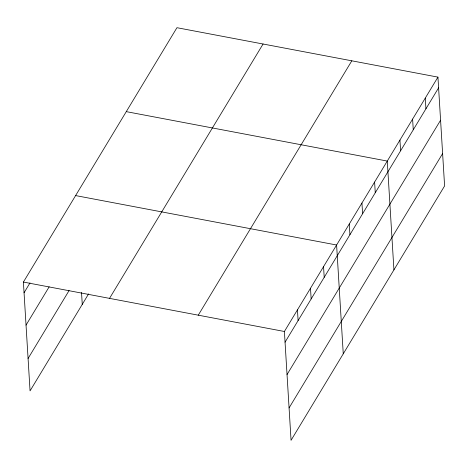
<?xml version="1.0" encoding="UTF-8"?>
<svg xmlns="http://www.w3.org/2000/svg" width="468" height="468" viewBox="0 0 468 468"><rect width="100%" height="100%" fill="white"/><g stroke="black" fill="none" stroke-linecap="round" stroke-linejoin="round"><path stroke-width="0.7" d="M88.592 293.892L30.057 390.874L23.4 282.064L176.945 27.7L437.943 77.126L444.6 185.936L291.055 440.3L284.398 331.49L437.943 77.126M24.055 292.757L30.022 282.877M26.032 325.137L49.152 286.837M28.074 358.494L69.094 290.54M109.53 298.373L263.075 44.01M198.268 315.18L351.813 60.817M285.053 342.19L438.598 87.826M287.036 374.57L440.581 120.206M289.078 407.926L442.617 153.562M126.272 111.636L387.276 161.068L393.927 269.878M75.605 195.577L336.603 245.01L343.26 353.82M23.4 282.064L284.398 331.49M425.277 98.116L425.933 108.81M412.612 119.1L413.262 129.794M399.941 140.084L400.596 150.784M374.611 182.052L375.26 192.752M361.94 203.042L362.595 213.736M349.274 224.026L349.929 234.72M323.552 266.631L324.207 277.325M310.5 288.253L311.156 298.947M297.449 309.875L298.104 320.568M81.526 292.424L82.263 304.387"/></g></svg>
